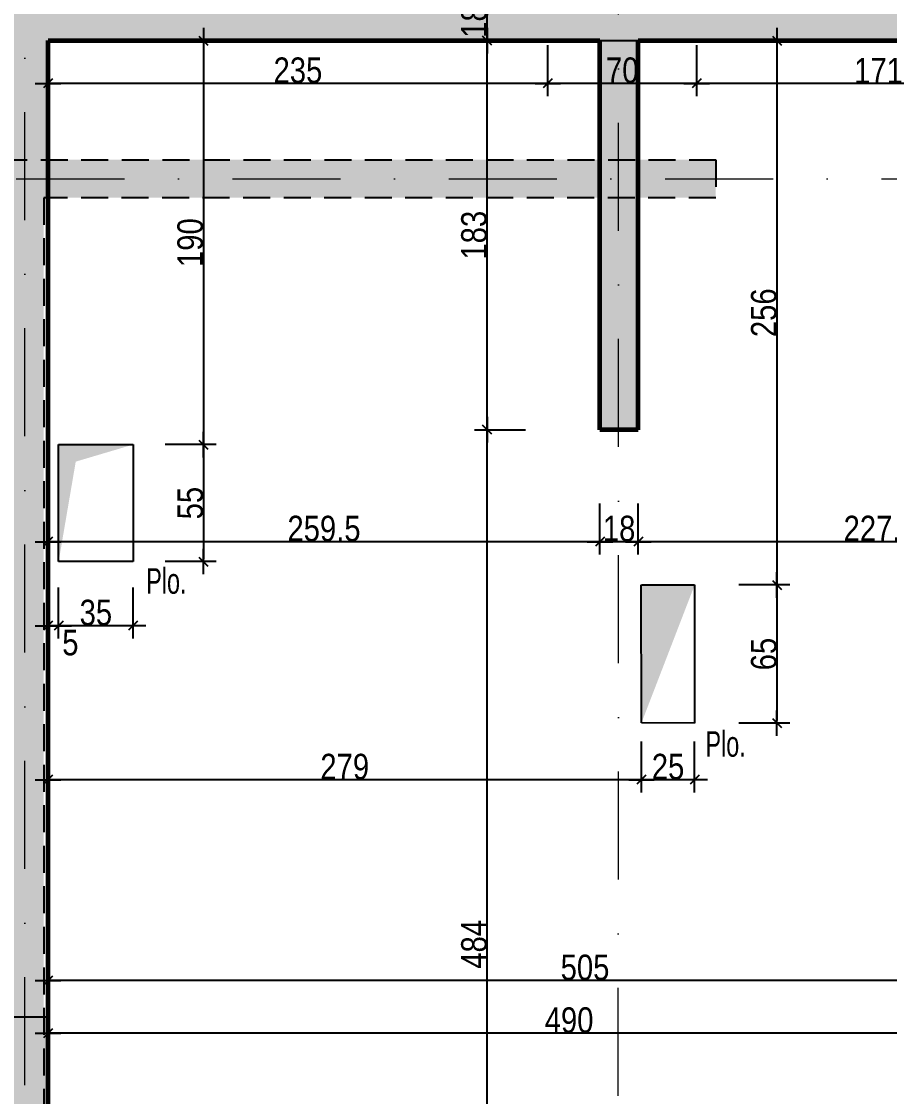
# Model space of a CAD drawing. Header units: millimetres. Extents: x 2049 to 26244, y -43633 to -34245.
# Drawn here: x 5969 to 6377, y -42265 to -41760 of the extents above; entities that cross this region are included whole.
import ezdxf
from ezdxf.enums import TextEntityAlignment as Align

# ---------------------------------------------------------------- set-up
doc = ezdxf.new("R2010")
doc.units = ezdxf.units.MM
doc.linetypes.add('CACHEX2', pattern=[19.05, 12.7, -6.35])
doc.linetypes.add('TIRETPTX2', pattern=[50.8, 25.4, -12.7, 0, -12.7])
for name, color, linetype in [('01_cote_gen', 4, 'Continuous'), ('01_murs_sup', 2, 'CACHEX2'), ('01_poch_murs', 253, 'Continuous'), ('01_poch_poteaux', 250, 'Continuous'), ('01_resv', 32, 'Continuous'), ('01_texte', 230, 'Continuous'), ('AA_COTES', 2, 'Continuous')]:
    doc.layers.add(name, color=color, linetype=linetype)
doc.layers.add('01_murs_coup', color=5, linetype='Continuous', lineweight=60)
doc.layers.add('01_tram_axes', color=2, linetype='TIRETPTX2', lineweight=9)
doc.styles.add('ARIAL NA', font='ARIALN.TTF')
doc.styles.add('STYLE2', font='ARIALN.TTF')
doc.dimstyles.new('JB50res', dxfattribs={"dimscale": 0.1, "dimtxt": 120, "dimasz": 12, "dimexe": 0.1, "dimexo": 0.1, "dimgap": 0.09, "dimtad": 1, "dimdec": 1, "dimdsep": 46, "dimtxsty": 'STYLE2', "dimblk1": 'BOND_G', "dimblk2": 'BOND_D', "dimsah": 1, "dimcen": 1.5, "dimdle": 0.01, "dimse1": 1, "dimse2": 1, "dimclrd": 4, "dimclre": 2, "dimclrt": 6, "dimazin": 2, "dimtfac": 2.333333, "dimtdec": 1, "dimtix": 1, "dimtmove": 2, "dimatfit": 3, "dimldrblk": 'BOND_G', "dimfxl": 1, "dimtolj": 1, "dimtzin": 0, "dimarcsym": 0})

# ---------------------------------------------------------------- blocks, each defined once
blk = doc.blocks.new('BOND_G')
at = {"layer": 'AA_COTES', "color": 0}
for p, q in [((0, -5), (0, 15)), ((5, 0), (-5, 0)), ((1.77, 1.77), (-1.77, -1.77))]:
    blk.add_line(p, q, dxfattribs=at)
blk = doc.blocks.new('BOND_D')
at = {"layer": 'AA_COTES', "color": 0}
for p, q in [((0, 5), (0, -15)), ((5, 0), (-5, 0)), ((-1.77, -1.77), (1.77, 1.77))]:
    blk.add_line(p, q, dxfattribs=at)
blk = doc.blocks.new('*D7141')
at = {"layer": '01_cote_gen', "color": 4, "lineweight": -2, "ltscale": 200, "transparency": 16777216}
blk.add_line((6187.53, -42434.41), (6187.53, -41952.81), dxfattribs=at)
at = {"layer": 'Defpoints', "color": 0, "ltscale": 200, "transparency": 16777216}
for p in [(6187.53, -41951.61), (6258.57, -41951.61), (6249.16, -42435.61)]:
    blk.add_point(p, dxfattribs=at)
at = {"layer": '01_cote_gen', "color": 4, "lineweight": -2, "ltscale": 200, "transparency": 16777216, "xscale": 1.2, "yscale": 1.2, "zscale": 1.2}
for name, p, rotation in [('BOND_D', (6187.53, -41951.61), 90), ('BOND_G', (6187.53, -42435.61), 270)]:
    blk.add_blockref(name, p, dxfattribs=dict(at, rotation=rotation))
at = {"layer": '01_cote_gen', "color": 6, "ltscale": 200, "transparency": 16777216, "insert": (6181.39, -42193.61), "char_height": 12, "attachment_point": 5, "rotation": 90, "style": 'STYLE2'}
blk.add_mtext('\\A1;484', dxfattribs=at)
blk = doc.blocks.new('*D7142')
at = {"layer": '01_cote_gen', "color": 4, "lineweight": -2, "ltscale": 200, "transparency": 16777216}
blk.add_line((6187.53, -41950.41), (6187.53, -41769.81), dxfattribs=at)
at = {"layer": 'Defpoints', "color": 0, "ltscale": 200, "transparency": 16777216}
for p in [(6187.53, -41768.61), (6208, -41768.61), (6258.57, -41951.61)]:
    blk.add_point(p, dxfattribs=at)
at = {"layer": '01_cote_gen', "color": 4, "lineweight": -2, "ltscale": 200, "transparency": 16777216, "xscale": 1.2, "yscale": 1.2, "zscale": 1.2}
for name, p, rotation in [('BOND_D', (6187.53, -41768.61), 90), ('BOND_G', (6187.53, -41951.61), 270)]:
    blk.add_blockref(name, p, dxfattribs=dict(at, rotation=rotation))
at = {"layer": '01_cote_gen', "color": 6, "ltscale": 200, "transparency": 16777216, "insert": (6181.39, -41860.11), "char_height": 12, "attachment_point": 5, "rotation": 90, "style": 'STYLE2'}
blk.add_mtext('\\A1;183', dxfattribs=at)
blk = doc.blocks.new('*D7143')
at = {"layer": '01_cote_gen', "color": 4, "lineweight": -2, "ltscale": 200, "transparency": 16777216}
blk.add_line((6187.53, -41767.41), (6187.53, -41751.81), dxfattribs=at)
at = {"layer": 'Defpoints', "color": 0, "ltscale": 200, "transparency": 16777216}
for p in [(6187.53, -41750.61), (6240.57, -41750.61), (6208, -41768.61)]:
    blk.add_point(p, dxfattribs=at)
at = {"layer": '01_cote_gen', "color": 4, "lineweight": -2, "ltscale": 200, "transparency": 16777216, "xscale": 1.2, "yscale": 1.2, "zscale": 1.2}
for name, p, rotation in [('BOND_D', (6187.53, -41750.61), 90), ('BOND_G', (6187.53, -41768.61), 270)]:
    blk.add_blockref(name, p, dxfattribs=dict(at, rotation=rotation))
at = {"layer": '01_cote_gen', "color": 6, "ltscale": 200, "transparency": 16777216, "insert": (6181.39, -41759.61), "char_height": 12, "attachment_point": 5, "rotation": 90, "style": 'STYLE2'}
blk.add_mtext('\\A1;18', dxfattribs=at)
blk = doc.blocks.new('*D7216')
at = {"layer": '01_cote_gen', "color": 4, "lineweight": -2, "ltscale": 200, "transparency": 16777216}
blk.add_line((6484.85, -42210.66), (5982.25, -42210.66), dxfattribs=at)
at = {"layer": 'Defpoints', "color": 0, "ltscale": 200, "transparency": 16777216}
for p in [(6486.05, -42141.61), (5981.05, -42177.36), (5981.05, -42210.66)]:
    blk.add_point(p, dxfattribs=at)
at = {"layer": '01_cote_gen', "color": 4, "lineweight": -2, "ltscale": 200, "transparency": 16777216, "xscale": 1.2, "yscale": 1.2, "zscale": 1.2, "rotation": 180}
blk.add_blockref('BOND_D', (5981.05, -42210.66), dxfattribs=at)
at = {"layer": '01_cote_gen', "color": 4, "lineweight": -2, "ltscale": 200, "transparency": 16777216, "xscale": 1.2, "yscale": 1.2, "zscale": 1.2}
blk.add_blockref('BOND_G', (6486.05, -42210.66), dxfattribs=at)
at = {"layer": '01_cote_gen', "color": 6, "ltscale": 200, "transparency": 16777216, "insert": (6233.55, -42204.53), "char_height": 12, "attachment_point": 5, "style": 'STYLE2'}
blk.add_mtext('\\A1;505', dxfattribs=at)
blk = doc.blocks.new('*D7219')
at = {"layer": '01_cote_gen', "color": 4, "lineweight": -2, "ltscale": 200, "transparency": 16777216}
blk.add_line((6469.85, -42235.45), (5982.25, -42235.45), dxfattribs=at)
at = {"layer": 'Defpoints', "color": 0, "ltscale": 200, "transparency": 16777216}
for p in [(5981.05, -42163.43), (6471.05, -42181.24), (5981.05, -42235.45)]:
    blk.add_point(p, dxfattribs=at)
at = {"layer": '01_cote_gen', "color": 4, "lineweight": -2, "ltscale": 200, "transparency": 16777216, "xscale": 1.2, "yscale": 1.2, "zscale": 1.2, "rotation": 180}
blk.add_blockref('BOND_D', (5981.05, -42235.45), dxfattribs=at)
at = {"layer": '01_cote_gen', "color": 4, "lineweight": -2, "ltscale": 200, "transparency": 16777216, "xscale": 1.2, "yscale": 1.2, "zscale": 1.2}
blk.add_blockref('BOND_G', (6471.05, -42235.45), dxfattribs=at)
at = {"layer": '01_cote_gen', "color": 6, "ltscale": 200, "transparency": 16777216, "insert": (6226.05, -42229.31), "char_height": 12, "attachment_point": 5, "style": 'STYLE2'}
blk.add_mtext('\\A1;490', dxfattribs=at)
blk = doc.blocks.new('*D7221')
at = {"layer": '01_cote_gen', "color": 4, "lineweight": -2, "ltscale": 200, "transparency": 16777216}
blk.add_line((6484.85, -42004.27), (6259.77, -42004.27), dxfattribs=at)
at = {"layer": 'Defpoints', "color": 0, "ltscale": 200, "transparency": 16777216}
for p in [(6258.57, -41951.61), (6486.05, -41982.71), (6258.57, -42004.27)]:
    blk.add_point(p, dxfattribs=at)
at = {"layer": '01_cote_gen', "color": 4, "lineweight": -2, "ltscale": 200, "transparency": 16777216, "xscale": 1.2, "yscale": 1.2, "zscale": 1.2, "rotation": 180}
blk.add_blockref('BOND_D', (6258.57, -42004.27), dxfattribs=at)
at = {"layer": '01_cote_gen', "color": 4, "lineweight": -2, "ltscale": 200, "transparency": 16777216, "xscale": 1.2, "yscale": 1.2, "zscale": 1.2}
blk.add_blockref('BOND_G', (6486.05, -42004.27), dxfattribs=at)
at = {"layer": '01_cote_gen', "color": 6, "ltscale": 200, "transparency": 16777216, "insert": (6372.31, -41998.13), "char_height": 12, "attachment_point": 5, "style": 'STYLE2'}
blk.add_mtext('\\A1;227.5', dxfattribs=at)
blk = doc.blocks.new('*D7222')
at = {"layer": '01_cote_gen', "color": 4, "lineweight": -2, "ltscale": 200, "transparency": 16777216}
blk.add_line((6257.37, -42004.27), (6241.77, -42004.27), dxfattribs=at)
at = {"layer": 'Defpoints', "color": 0, "ltscale": 200, "transparency": 16777216}
for p in [(6240.57, -41951.61), (6258.57, -41951.61), (6240.57, -42004.27)]:
    blk.add_point(p, dxfattribs=at)
at = {"layer": '01_cote_gen', "color": 4, "lineweight": -2, "ltscale": 200, "transparency": 16777216, "xscale": 1.2, "yscale": 1.2, "zscale": 1.2, "rotation": 180}
blk.add_blockref('BOND_D', (6240.57, -42004.27), dxfattribs=at)
at = {"layer": '01_cote_gen', "color": 4, "lineweight": -2, "ltscale": 200, "transparency": 16777216, "xscale": 1.2, "yscale": 1.2, "zscale": 1.2}
blk.add_blockref('BOND_G', (6258.57, -42004.27), dxfattribs=at)
at = {"layer": '01_cote_gen', "color": 6, "ltscale": 200, "transparency": 16777216, "insert": (6249.57, -41998.13), "char_height": 12, "attachment_point": 5, "style": 'STYLE2'}
blk.add_mtext('\\A1;18', dxfattribs=at)
blk = doc.blocks.new('*D7223')
at = {"layer": '01_cote_gen', "color": 4, "lineweight": -2, "ltscale": 200, "transparency": 16777216}
blk.add_line((6239.37, -42004.27), (5982.25, -42004.27), dxfattribs=at)
at = {"layer": 'Defpoints', "color": 0, "ltscale": 200, "transparency": 16777216}
for p in [(5981.05, -41951.61), (6240.57, -41951.61), (5981.05, -42004.27)]:
    blk.add_point(p, dxfattribs=at)
at = {"layer": '01_cote_gen', "color": 4, "lineweight": -2, "ltscale": 200, "transparency": 16777216, "xscale": 1.2, "yscale": 1.2, "zscale": 1.2, "rotation": 180}
blk.add_blockref('BOND_D', (5981.05, -42004.27), dxfattribs=at)
at = {"layer": '01_cote_gen', "color": 4, "lineweight": -2, "ltscale": 200, "transparency": 16777216, "xscale": 1.2, "yscale": 1.2, "zscale": 1.2}
blk.add_blockref('BOND_G', (6240.57, -42004.27), dxfattribs=at)
at = {"layer": '01_cote_gen', "color": 6, "ltscale": 200, "transparency": 16777216, "insert": (6110.81, -41998.13), "char_height": 12, "attachment_point": 5, "style": 'STYLE2'}
blk.add_mtext('\\A1;259.5', dxfattribs=at)
blk = doc.blocks.new('*D7690')
at = {"layer": '01_cote_gen', "color": 4, "lineweight": -2, "ltscale": 200, "transparency": 16777216}
blk.add_line((5984.84, -42043.76), (5982.25, -42043.76), dxfattribs=at)
at = {"layer": 'Defpoints', "color": 0, "ltscale": 200, "transparency": 16777216}
for p in [(5981.05, -42016.97), (5986.04, -42013.6), (5981.05, -42043.76)]:
    blk.add_point(p, dxfattribs=at)
at = {"layer": '01_cote_gen', "color": 4, "lineweight": -2, "ltscale": 200, "transparency": 16777216, "xscale": 1.2, "yscale": 1.2, "zscale": 1.2, "rotation": 180}
blk.add_blockref('BOND_D', (5981.05, -42043.76), dxfattribs=at)
at = {"layer": '01_cote_gen', "color": 4, "lineweight": -2, "ltscale": 200, "transparency": 16777216, "xscale": 1.2, "yscale": 1.2, "zscale": 1.2}
blk.add_blockref('BOND_G', (5986.04, -42043.76), dxfattribs=at)
at = {"layer": '01_cote_gen', "color": 6, "ltscale": 200, "transparency": 16777216, "insert": (5991.56, -42051.77), "char_height": 12, "attachment_point": 5, "style": 'STYLE2'}
blk.add_mtext('\\A1;5', dxfattribs=at)
blk = doc.blocks.new('*D7691')
at = {"layer": '01_cote_gen', "color": 4, "lineweight": -2, "ltscale": 200, "transparency": 16777216}
blk.add_line((6019.84, -42043.76), (5987.24, -42043.76), dxfattribs=at)
at = {"layer": 'Defpoints', "color": 0, "ltscale": 200, "transparency": 16777216}
for p in [(5986.04, -42013.6), (6021.04, -42013.6), (5986.04, -42043.76)]:
    blk.add_point(p, dxfattribs=at)
at = {"layer": '01_cote_gen', "color": 4, "lineweight": -2, "ltscale": 200, "transparency": 16777216, "xscale": 1.2, "yscale": 1.2, "zscale": 1.2, "rotation": 180}
blk.add_blockref('BOND_D', (5986.04, -42043.76), dxfattribs=at)
at = {"layer": '01_cote_gen', "color": 4, "lineweight": -2, "ltscale": 200, "transparency": 16777216, "xscale": 1.2, "yscale": 1.2, "zscale": 1.2}
blk.add_blockref('BOND_G', (6021.04, -42043.76), dxfattribs=at)
at = {"layer": '01_cote_gen', "color": 6, "ltscale": 200, "transparency": 16777216, "insert": (6003.54, -42037.63), "char_height": 12, "attachment_point": 5, "style": 'STYLE2'}
blk.add_mtext('\\A1;35', dxfattribs=at)
blk = doc.blocks.new('*D7692')
at = {"layer": '01_cote_gen', "color": 4, "lineweight": -2, "ltscale": 200, "transparency": 16777216}
blk.add_line((6054.08, -41769.81), (6054.08, -41957.4), dxfattribs=at)
at = {"layer": 'Defpoints', "color": 0, "ltscale": 200, "transparency": 16777216}
for p in [(6041.6, -41768.61), (6003.54, -41958.6), (6054.08, -41958.6)]:
    blk.add_point(p, dxfattribs=at)
at = {"layer": '01_cote_gen', "color": 4, "lineweight": -2, "ltscale": 200, "transparency": 16777216, "xscale": 1.2, "yscale": 1.2, "zscale": 1.2}
for name, p, rotation in [('BOND_G', (6054.08, -41768.61), 90), ('BOND_D', (6054.08, -41958.6), 270)]:
    blk.add_blockref(name, p, dxfattribs=dict(at, rotation=rotation))
at = {"layer": '01_cote_gen', "color": 6, "ltscale": 200, "transparency": 16777216, "insert": (6047.95, -41863.61), "char_height": 12, "attachment_point": 5, "rotation": 90, "style": 'STYLE2'}
blk.add_mtext('\\A1;190', dxfattribs=at)
blk = doc.blocks.new('*D7693')
at = {"layer": '01_cote_gen', "color": 4, "lineweight": -2, "ltscale": 200, "transparency": 16777216}
blk.add_line((6054.08, -41959.8), (6054.08, -42012.4), dxfattribs=at)
at = {"layer": 'Defpoints', "color": 0, "ltscale": 200, "transparency": 16777216}
for p in [(6036.08, -41958.6), (6003.54, -42013.6), (6054.08, -42013.6)]:
    blk.add_point(p, dxfattribs=at)
at = {"layer": '01_cote_gen', "color": 4, "lineweight": -2, "ltscale": 200, "transparency": 16777216, "xscale": 1.2, "yscale": 1.2, "zscale": 1.2}
for name, p, rotation in [('BOND_G', (6054.08, -41958.6), 90), ('BOND_D', (6054.08, -42013.6), 270)]:
    blk.add_blockref(name, p, dxfattribs=dict(at, rotation=rotation))
at = {"layer": '01_cote_gen', "color": 6, "ltscale": 200, "transparency": 16777216, "insert": (6047.97, -41986.1), "char_height": 12, "attachment_point": 5, "rotation": 90, "style": 'STYLE2'}
blk.add_mtext('\\A1;55', dxfattribs=at)
blk = doc.blocks.new('*D7694')
at = {"layer": '01_cote_gen', "color": 4, "lineweight": -2, "ltscale": 200, "transparency": 16777216}
blk.add_line((6283.89, -42116.23), (6261.27, -42116.23), dxfattribs=at)
at = {"layer": 'Defpoints', "color": 0, "ltscale": 200, "transparency": 16777216}
for p in [(6260.07, -42072.6), (6285.09, -42072.53), (6260.07, -42116.23)]:
    blk.add_point(p, dxfattribs=at)
at = {"layer": '01_cote_gen', "color": 4, "lineweight": -2, "ltscale": 200, "transparency": 16777216, "xscale": 1.2, "yscale": 1.2, "zscale": 1.2, "rotation": 180}
blk.add_blockref('BOND_D', (6260.07, -42116.23), dxfattribs=at)
at = {"layer": '01_cote_gen', "color": 4, "lineweight": -2, "ltscale": 200, "transparency": 16777216, "xscale": 1.2, "yscale": 1.2, "zscale": 1.2}
blk.add_blockref('BOND_G', (6285.09, -42116.23), dxfattribs=at)
at = {"layer": '01_cote_gen', "color": 6, "ltscale": 200, "transparency": 16777216, "insert": (6272.58, -42110.09), "char_height": 12, "attachment_point": 5, "style": 'STYLE2'}
blk.add_mtext('\\A1;25', dxfattribs=at)
blk = doc.blocks.new('*D7695')
at = {"layer": '01_cote_gen', "color": 4, "lineweight": -2, "ltscale": 200, "transparency": 16777216}
blk.add_line((6258.87, -42116.23), (5982.25, -42116.23), dxfattribs=at)
at = {"layer": 'Defpoints', "color": 0, "ltscale": 200, "transparency": 16777216}
for p in [(6260.07, -42063.08), (5981.05, -42076.18), (5981.05, -42116.23)]:
    blk.add_point(p, dxfattribs=at)
at = {"layer": '01_cote_gen', "color": 4, "lineweight": -2, "ltscale": 200, "transparency": 16777216, "xscale": 1.2, "yscale": 1.2, "zscale": 1.2, "rotation": 180}
blk.add_blockref('BOND_D', (5981.05, -42116.23), dxfattribs=at)
at = {"layer": '01_cote_gen', "color": 4, "lineweight": -2, "ltscale": 200, "transparency": 16777216, "xscale": 1.2, "yscale": 1.2, "zscale": 1.2}
blk.add_blockref('BOND_G', (6260.07, -42116.23), dxfattribs=at)
at = {"layer": '01_cote_gen', "color": 6, "ltscale": 200, "transparency": 16777216, "insert": (6120.56, -42110.09), "char_height": 12, "attachment_point": 5, "style": 'STYLE2'}
blk.add_mtext('\\A1;279', dxfattribs=at)
blk = doc.blocks.new('*D7696')
at = {"layer": '01_cote_gen', "color": 4, "lineweight": -2, "ltscale": 200, "transparency": 16777216}
blk.add_line((6323.8, -42025.78), (6323.8, -42088.39), dxfattribs=at)
at = {"layer": 'Defpoints', "color": 0, "ltscale": 200, "transparency": 16777216}
for p in [(6284.22, -42024.58), (6284.22, -42089.59), (6323.8, -42089.59)]:
    blk.add_point(p, dxfattribs=at)
at = {"layer": '01_cote_gen', "color": 4, "lineweight": -2, "ltscale": 200, "transparency": 16777216, "xscale": 1.2, "yscale": 1.2, "zscale": 1.2}
for name, p, rotation in [('BOND_G', (6323.8, -42024.58), 90), ('BOND_D', (6323.8, -42089.59), 270)]:
    blk.add_blockref(name, p, dxfattribs=dict(at, rotation=rotation))
at = {"layer": '01_cote_gen', "color": 6, "ltscale": 200, "transparency": 16777216, "insert": (6317.67, -42057.09), "char_height": 12, "attachment_point": 5, "rotation": 90, "style": 'STYLE2'}
blk.add_mtext('\\A1;65', dxfattribs=at)
blk = doc.blocks.new('*D7697')
at = {"layer": '01_cote_gen', "color": 4, "lineweight": -2, "ltscale": 200, "transparency": 16777216}
blk.add_line((6323.8, -41769.81), (6323.8, -42023.38), dxfattribs=at)
at = {"layer": 'Defpoints', "color": 0, "ltscale": 200, "transparency": 16777216}
for p in [(6313.74, -41768.61), (6285.09, -42024.58), (6323.8, -42024.58)]:
    blk.add_point(p, dxfattribs=at)
at = {"layer": '01_cote_gen', "color": 4, "lineweight": -2, "ltscale": 200, "transparency": 16777216, "xscale": 1.2, "yscale": 1.2, "zscale": 1.2}
for name, p, rotation in [('BOND_G', (6323.8, -41768.61), 90), ('BOND_D', (6323.8, -42024.58), 270)]:
    blk.add_blockref(name, p, dxfattribs=dict(at, rotation=rotation))
at = {"layer": '01_cote_gen', "color": 6, "ltscale": 200, "transparency": 16777216, "insert": (6317.67, -41896.59), "char_height": 12, "attachment_point": 5, "rotation": 90, "style": 'STYLE2'}
blk.add_mtext('\\A1;256', dxfattribs=at)
blk = doc.blocks.new('*D8203')
at = {"layer": '01_cote_gen', "color": 4, "lineweight": -2, "ltscale": 200, "transparency": 16777216}
blk.add_line((6284.85, -41788.74), (6217.25, -41788.74), dxfattribs=at)
at = {"layer": 'Defpoints', "color": 0, "ltscale": 200, "transparency": 16777216}
for p in [(6216.05, -41786.55), (6216.05, -41788.74), (6286.05, -41786.55)]:
    blk.add_point(p, dxfattribs=at)
at = {"layer": '01_cote_gen', "color": 4, "lineweight": -2, "ltscale": 200, "transparency": 16777216, "xscale": 1.2, "yscale": 1.2, "zscale": 1.2, "rotation": 180}
blk.add_blockref('BOND_D', (6216.05, -41788.74), dxfattribs=at)
at = {"layer": '01_cote_gen', "color": 4, "lineweight": -2, "ltscale": 200, "transparency": 16777216, "xscale": 1.2, "yscale": 1.2, "zscale": 1.2}
blk.add_blockref('BOND_G', (6286.05, -41788.74), dxfattribs=at)
at = {"layer": '01_cote_gen', "color": 6, "ltscale": 200, "transparency": 16777216, "insert": (6251.05, -41782.6), "char_height": 12, "attachment_point": 5, "style": 'STYLE2'}
blk.add_mtext('\\A1;70', dxfattribs=at)
blk = doc.blocks.new('*D8204')
at = {"layer": '01_cote_gen', "color": 4, "lineweight": -2, "ltscale": 200, "transparency": 16777216}
blk.add_line((6214.85, -41788.74), (5982.25, -41788.74), dxfattribs=at)
at = {"layer": 'Defpoints', "color": 0, "ltscale": 200, "transparency": 16777216}
for p in [(6216.05, -41777.22), (5981.05, -41785.45), (5981.05, -41788.74)]:
    blk.add_point(p, dxfattribs=at)
at = {"layer": '01_cote_gen', "color": 4, "lineweight": -2, "ltscale": 200, "transparency": 16777216, "xscale": 1.2, "yscale": 1.2, "zscale": 1.2, "rotation": 180}
blk.add_blockref('BOND_D', (5981.05, -41788.74), dxfattribs=at)
at = {"layer": '01_cote_gen', "color": 4, "lineweight": -2, "ltscale": 200, "transparency": 16777216, "xscale": 1.2, "yscale": 1.2, "zscale": 1.2}
blk.add_blockref('BOND_G', (6216.05, -41788.74), dxfattribs=at)
at = {"layer": '01_cote_gen', "color": 6, "ltscale": 200, "transparency": 16777216, "insert": (6098.55, -41782.6), "char_height": 12, "attachment_point": 5, "style": 'STYLE2'}
blk.add_mtext('\\A1;235', dxfattribs=at)
blk = doc.blocks.new('*D8206')
at = {"layer": '01_cote_gen', "color": 4, "lineweight": -2, "ltscale": 200, "transparency": 16777216}
blk.add_line((6455.85, -41788.74), (6287.25, -41788.74), dxfattribs=at)
at = {"layer": 'Defpoints', "color": 0, "ltscale": 200, "transparency": 16777216}
for p in [(6286.05, -41726.81), (6457.05, -41726.81), (6286.05, -41788.74)]:
    blk.add_point(p, dxfattribs=at)
at = {"layer": '01_cote_gen', "color": 4, "lineweight": -2, "ltscale": 200, "transparency": 16777216, "xscale": 1.2, "yscale": 1.2, "zscale": 1.2, "rotation": 180}
blk.add_blockref('BOND_D', (6286.05, -41788.74), dxfattribs=at)
at = {"layer": '01_cote_gen', "color": 4, "lineweight": -2, "ltscale": 200, "transparency": 16777216, "xscale": 1.2, "yscale": 1.2, "zscale": 1.2}
blk.add_blockref('BOND_G', (6457.05, -41788.74), dxfattribs=at)
at = {"layer": '01_cote_gen', "color": 6, "ltscale": 200, "transparency": 16777216, "insert": (6371.55, -41782.71), "char_height": 12, "attachment_point": 5, "style": 'STYLE2'}
blk.add_mtext('\\A1;171', dxfattribs=at)

msp = doc.modelspace()

# ---------------------------------------------------------------- hatches: boundary and pattern name
at = {"layer": '01_murs_sup', "ltscale": 200}
h = msp.add_hatch(dxfattribs=at)
h.set_pattern_fill('DASH', color=256, scale=2.5, angle=135)
h.set_pattern_definition([(135, (-9275.435, 6358.231), (-11.2253202, 9e-16), [7.9375, -7.9375])])
h.paths.add_polyline_path([(5647.1, -41676.61), (5399.05, -41676.61), (5399.05, -41083.61), (5515.05, -41083.61), (5515.05, -41067.61), (5383.05, -41067.61), (5383.05, -41694.61), (5647.1, -41694.56)])
h.paths.add_polyline_path([(6804.05, -41296.61), (6788.05, -41296.61), (6788.05, -41750.61), (6479.05, -41750.61), (6479.05, -41676.61), (6397.05, -41676.61), (6397.05, -41694.56), (6461.05, -41694.61), (6461.05, -41824.61), (6397.05, -41824.61), (6397.05, -41842.56), (6479.05, -41842.61), (6479.05, -41768.61), (6788.05, -41768.61), (6788.05, -42222.63), (6804.05, -42222.63)])
h.paths.add_polyline_path([(6295.05, -41824.61), (5749.05, -41824.66), (5749.05, -41842.56), (5961.05, -41842.61), (5961.05, -42435.61), (5812.05, -42435.61), (5812.05, -42451.61), (6108.05, -42451.61), (6108.05, -42435.61), (5979.05, -42435.61), (5979.05, -41842.48), (6295.05, -41842.48)])
h.paths.add_polyline_path([(5647.05, -41824.61), (5383.05, -41824.61), (5383.05, -42451.61), (5512.05, -42451.61), (5512.05, -42435.61), (5399.05, -42435.61), (5399.05, -41842.61), (5647.05, -41842.61)])
h.paths.add_polyline_path([(6562.05, -42435.61), (6408.05, -42435.61), (6408.05, -42451.61), (6562.05, -42451.61)])
h.paths.add_polyline_path([(6804.05, -42322.63), (6788.05, -42322.63), (6788.05, -42435.61), (6662.05, -42435.61), (6662.05, -42451.61), (6804.05, -42451.61)])
h.paths.add_polyline_path([(6804.05, -41067.61), (6635.05, -41067.61), (6635.05, -41083.61), (6788.05, -41083.61), (6788.05, -41196.61), (6804.05, -41196.61)])
h.paths.add_polyline_path([(6335.05, -41067.61), (6175.05, -41067.61), (6175.05, -41083.61), (6335.05, -41083.61)])
at = {"layer": '01_poch_murs', "ltscale": 200}
h = msp.add_hatch(color=256, dxfattribs=at)
h.dxf.hatch_style = 1
h.paths.add_polyline_path([(6258.57, -41567.61), (6240.57, -41567.61), (6240.57, -41750.61), (6258.57, -41750.61)])
h.paths.add_polyline_path([(6258.57, -41768.61), (6240.57, -41768.61), (6240.57, -41951.61), (6258.57, -41951.61)])
h.paths.add_polyline_path([(6804.05, -41768.61), (6788.05, -41768.61), (6788.05, -41989.61), (6804.05, -41989.61)])
h.paths.add_polyline_path([(6804.05, -41529.61), (6788.05, -41529.61), (6788.05, -41750.61), (6804.05, -41750.61)])
h = msp.add_hatch(color=256, dxfattribs=at)
h.dxf.hatch_style = 1
h.paths.add_polyline_path([(6804.05, -42089.61), (6788.05, -42089.61), (6788.05, -42435.61), (6662.05, -42435.61), (6662.05, -42451.61), (6804.05, -42451.61)])
h.paths.add_polyline_path([(6562.05, -42435.61), (6408.05, -42435.61), (6408.05, -42451.61), (6562.05, -42451.61)])
h.paths.add_polyline_path([(6308.05, -42435.61), (6208.05, -42435.61), (6208.05, -42451.61), (6308.05, -42451.61)])
h.paths.add_polyline_path([(6108.05, -42435.61), (5981.05, -42435.61), (5981.05, -42227.65), (5961.05, -42227.65), (5961.05, -42435.61), (5812.05, -42435.61), (5812.05, -42451.61), (6108.05, -42451.61)])
at = {"layer": '01_poch_poteaux', "ltscale": 200}
h = msp.add_hatch(color=256, dxfattribs=at)
h.dxf.hatch_style = 1
h.paths.add_polyline_path([(5970.07, -41567.65), (5961.05, -41567.65), (5961.05, -41685.61), (5970.07, -41685.61)])
h.paths.add_polyline_path([(5981.05, -41567.65), (5970.07, -41567.65), (5970.07, -41685.61), (5981.05, -41685.61)])
h.paths.add_polyline_path([(5981.05, -41685.61), (5970.07, -41685.61), (5970.07, -41731.96), (5981.05, -41731.96)], flags=17)
h.paths.add_polyline_path([(5981.05, -41685.61), (5961.05, -41685.61), (5961.05, -41804.58), (5961.12, -41804.58), (5961.12, -41824.61), (5961.05, -41824.61), (5961.05, -41833.61), (5981.05, -41833.61), (5981.05, -41768.61), (6240.57, -41768.61), (6249.29, -41768.61), (6249.29, -41750.61), (6240.57, -41750.61), (5981.05, -41750.61)])
h.paths.add_polyline_path([(5976.49, -41620.09), (5990.13, -41620.09), (5990.13, -41595.11), (5976.49, -41595.11)], flags=9)
h = msp.add_hatch(color=256, dxfattribs=at)
h.dxf.hatch_style = 1
h.paths.add_polyline_path([(6804.05, -41750.61), (6788.05, -41750.61), (6258.57, -41750.61), (6249.29, -41750.61), (6249.29, -41768.61), (6258.57, -41768.61), (6788.05, -41768.61), (6804.05, -41768.61)])

# ---------------------------------------------------------------- linework, layer by layer
at = {"layer": '01_murs_coup', "ltscale": 0.1}
for p, q in [((5981.05, -41768.61), (6240.57, -41768.61)), ((5981.05, -42435.61), (5981.05, -41768.61)), ((6240.57, -41951.61), (6240.57, -41768.61)), ((6258.57, -41768.61), (6788.05, -41768.61)), ((6258.57, -41951.61), (6258.57, -41768.61)), ((6258.57, -41951.61), (6240.57, -41951.61))]:
    msp.add_line(p, q, dxfattribs=at)
at = {"layer": '01_murs_sup'}
for p, q in [((5749.05, -41824.66), (6295.05, -41824.61)), ((6295.05, -41824.61), (6295.05, -41842.48)), ((6295.05, -41842.48), (5979.05, -41842.48)), ((5979.05, -41842.48), (5979.05, -42435.61))]:
    msp.add_line(p, q, dxfattribs=at)
at = {"layer": '01_poch_poteaux', "ltscale": 200}
for p, q in [((6240.57, -41768.61), (6258.57, -41768.61)), ((5961.05, -42227.65), (5981.05, -42227.65))]:
    msp.add_line(p, q, dxfattribs=at)
at = {"layer": '01_resv', "ltscale": 200}
for p, q in [((5986.04, -41958.6), (6021.04, -41958.6)), ((5986.04, -42013.6), (5986.04, -41958.6)), ((6021.04, -41958.6), (6021.04, -42013.6)), ((6021.04, -42013.6), (5986.04, -42013.6)), ((6260.07, -42089.51), (6259.88, -42024.56)), ((6260.07, -42024.56), (6285.09, -42024.58)), ((6285.09, -42024.58), (6285.09, -42089.59)), ((6285.09, -42089.59), (6260.07, -42089.51))]:
    msp.add_line(p, q, dxfattribs=at)
for points in [[(5986.04, -42013.6), (5986.04, -41958.6), (5994.08, -41966.6)], [(5986.04, -41958.6), (6021.04, -41958.6), (5994.08, -41966.6)], [(6260.07, -42089.51), (6260.07, -42024.56), (6285.09, -42024.64)]]:
    msp.add_solid(points, dxfattribs=at)
at = {"layer": '01_tram_axes', "color": 253, "ltscale": 2}
for p, q in [((5970.08, -42768.29), (5970.05, -40330.13)), ((6249.07, -42875.01), (6249.57, -40330.13)), ((2406.63, -41833.61), (7041.34, -41833.61))]:
    msp.add_line(p, q, dxfattribs=at)

# ---------------------------------------------------------------- texts
at = {"layer": '01_texte', "style": 'ARIAL NA', "width": 0.8}
for p in [(6036.69, -42032.31), (6299.65, -42108.97)]:
    msp.add_text('Plo.', height=12, dxfattribs=at).set_placement(p, align=Align.BOTTOM_CENTER)

# ---------------------------------------------------------------- dimensions: what is measured, and where the dimension line sits
at = {"layer": '01_cote_gen', "ltscale": 200}
for base, p1, p2, picture, middle in [((6286.05, -41788.74), (6457.05, -41726.81), (6286.05, -41726.81), '*D8206', (6371.55, -41782.71)), ((5981.05, -41788.74), (6216.05, -41777.22), (5981.05, -41785.45), '*D8204', (6098.55, -41782.6)), ((6216.05, -41788.74), (6286.05, -41786.55), (6216.05, -41786.55), '*D8203', (6251.05, -41782.6)), ((5981.05, -42004.27), (6240.57, -41951.61), (5981.05, -41951.61), '*D7223', (6110.81, -41998.13)), ((6240.57, -42004.27), (6258.57, -41951.61), (6240.57, -41951.61), '*D7222', (6249.57, -41998.13)), ((6258.57, -42004.27), (6486.05, -41982.71), (6258.57, -41951.61), '*D7221', (6372.31, -41998.13)), ((5986.04, -42043.76), (6021.04, -42013.6), (5986.04, -42013.6), '*D7691', (6003.54, -42037.63)), ((5981.05, -42116.23), (6260.07, -42063.08), (5981.05, -42076.18), '*D7695', (6120.56, -42110.09)), ((6260.07, -42116.23), (6285.09, -42072.53), (6260.07, -42072.6), '*D7694', (6272.58, -42110.09)), ((5981.05, -42210.66), (6486.05, -42141.61), (5981.05, -42177.36), '*D7216', (6233.55, -42204.53)), ((5981.05, -42235.45), (6471.05, -42181.24), (5981.05, -42163.43), '*D7219', (6226.05, -42229.31))]:
    dim = msp.add_linear_dim(base=base, p1=p1, p2=p2, dimstyle='JB50res', dxfattribs=at)
    dim.commit()
    dim.dimension.update_dxf_attribs({"geometry": picture, "text_midpoint": middle})
for base, p1, p2, picture, middle in [((6187.53, -41750.61), (6208, -41768.61), (6240.57, -41750.61), '*D7143', (6181.39, -41759.61)), ((6054.08, -41958.6), (6041.6, -41768.61), (6003.54, -41958.6), '*D7692', (6047.95, -41863.61)), ((6187.53, -41768.61), (6258.57, -41951.61), (6208, -41768.61), '*D7142', (6181.39, -41860.11)), ((6323.8, -42024.58), (6313.74, -41768.61), (6285.09, -42024.58), '*D7697', (6317.67, -41896.59)), ((6187.53, -41951.61), (6249.16, -42435.61), (6258.57, -41951.61), '*D7141', (6181.39, -42193.61)), ((6054.08, -42013.6), (6036.08, -41958.6), (6003.54, -42013.6), '*D7693', (6047.97, -41986.1)), ((6323.8, -42089.59), (6284.22, -42024.58), (6284.22, -42089.59), '*D7696', (6317.67, -42057.09))]:
    dim = msp.add_linear_dim(base=base, p1=p1, p2=p2, angle=90, dimstyle='JB50res', dxfattribs=at)
    dim.commit()
    dim.dimension.update_dxf_attribs({"geometry": picture, "text_midpoint": middle})
dim = msp.add_linear_dim(base=(5981.05, -42043.76), p1=(5986.04, -42013.6), p2=(5981.05, -42016.97), dimstyle='JB50res', dxfattribs=at)
dim.commit()
dim.dimension.update_dxf_attribs({"geometry": '*D7690', "text_midpoint": (5991.56, -42051.77), "dimtype": 160})

doc.saveas('drawing.dxf')
